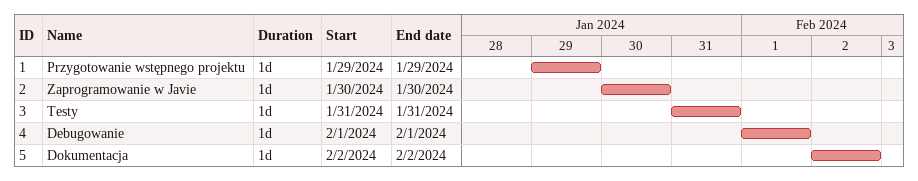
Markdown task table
| ID | Task | Duration | Start | Finish |
|---|---|---|---|---|
| 1 | Przygotowanie wstępnego projektu | 1d | 2024-01-29 | 2024-01-29 |
| 2 | Zaprogramowanie w Javie | 1d | 2024-01-30 | 2024-01-30 |
| 3 | Testy | 1d | 2024-01-31 | 2024-01-31 |
| 4 | Debugowanie | 1d | 2024-02-01 | 2024-02-01 |
| 5 | Dokumentacja | 1d | 2024-02-02 | 2024-02-02 |
